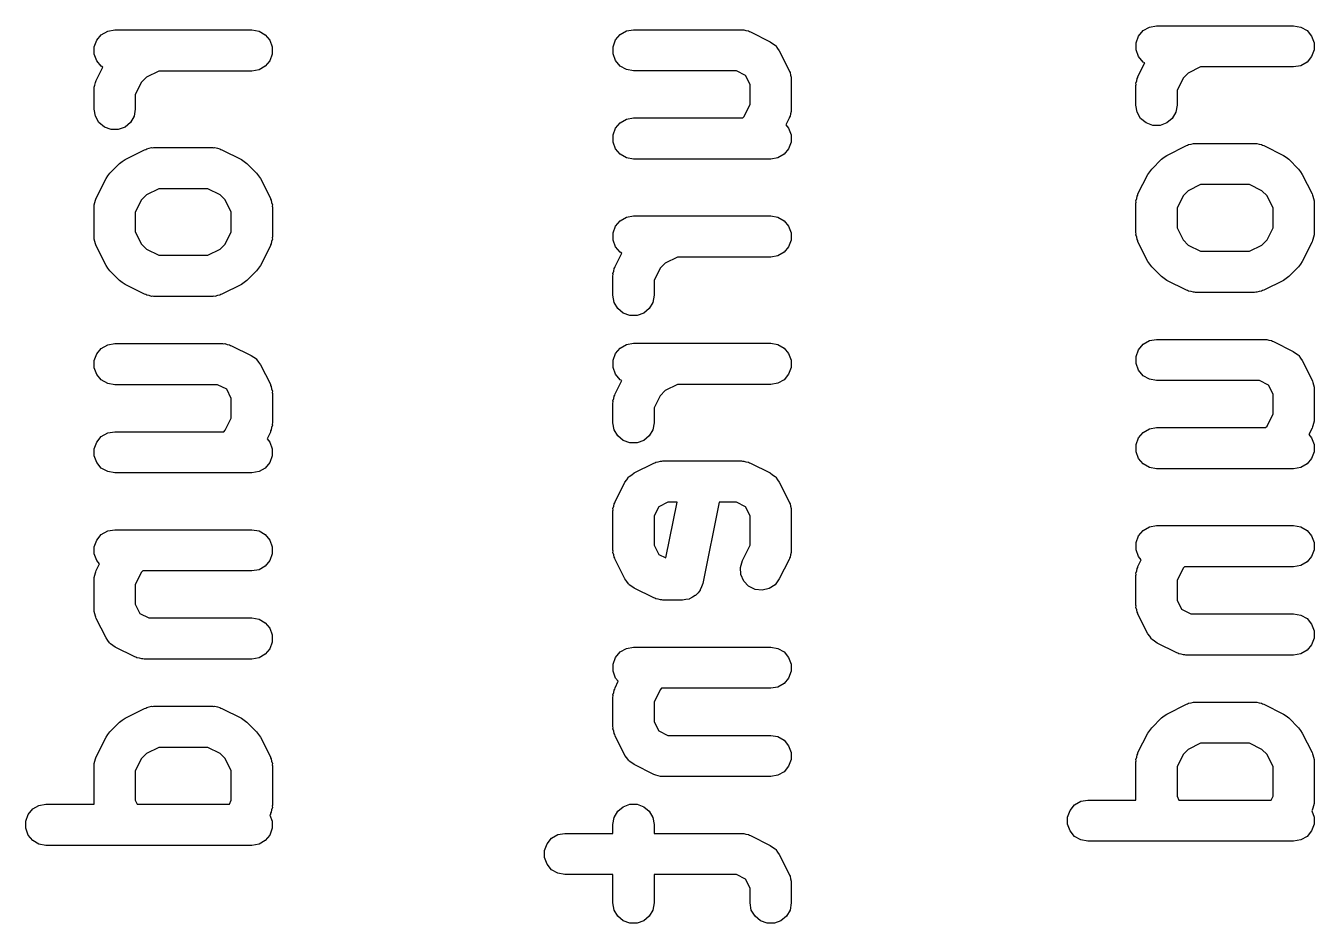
# Model space of a CAD drawing. Extents: x 91.3 to 189.8, y -113.5 to -60.4.
# Drawn here: x 153.82 to 160.08, y -69.52 to -65.16 of the extents above; entities that cross this region are included whole.
import ezdxf

# ---------------------------------------------------------------- set-up
doc = ezdxf.new("R2010")
doc.units = 0
doc.header["$MEASUREMENT"] = 0
doc.layers.add('BLACK', color=7, linetype='CONTINUOUS')

msp = doc.modelspace()

# ---------------------------------------------------------------- linework, layer by layer
at = {"layer": 'Black'}
for p, q in [((154.169, -65.229), (154.191, -65.2024)), ((154.191, -65.2024), (154.222, -65.1851)), ((154.222, -65.1851), (154.256, -65.179)), ((154.256, -65.179), (154.922, -65.179)), ((154.922, -65.179), (154.957, -65.1851)), ((154.957, -65.1851), (154.987, -65.2024)), ((154.987, -65.2024), (155.009, -65.229)), ((156.689, -65.2281), (156.711, -65.2015)), ((156.711, -65.2015), (156.742, -65.1841)), ((156.742, -65.1841), (156.776, -65.1781)), ((156.776, -65.1781), (157.3, -65.1781)), ((157.3, -65.1781), (157.305, -65.1791)), ((157.305, -65.1791), (157.311, -65.1788)), ((157.311, -65.1788), (157.322, -65.1821)), ((157.322, -65.1821), (157.334, -65.1841)), ((157.334, -65.1841), (157.339, -65.187)), ((157.339, -65.187), (157.344, -65.1887)), ((157.344, -65.1887), (157.439, -65.2363)), ((159.229, -65.209), (159.251, -65.1824)), ((159.251, -65.1824), (159.282, -65.1651)), ((159.282, -65.1651), (159.316, -65.159)), ((159.316, -65.159), (159.982, -65.159)), ((159.982, -65.159), (160.017, -65.1651)), ((160.017, -65.1651), (160.047, -65.1824)), ((160.047, -65.1824), (160.069, -65.209)), ((154.157, -65.2617), (154.169, -65.229)), ((154.157, -65.2964), (154.157, -65.2617)), ((155.009, -65.229), (155.021, -65.2617)), ((155.021, -65.2617), (155.021, -65.2964)), ((156.677, -65.2607), (156.689, -65.2281)), ((156.677, -65.2955), (156.677, -65.2607)), ((157.439, -65.2363), (157.451, -65.245)), ((157.451, -65.245), (157.464, -65.2531)), ((157.464, -65.2531), (157.465, -65.2553)), ((157.465, -65.2553), (157.467, -65.257)), ((157.467, -65.257), (157.475, -65.2692)), ((157.475, -65.2692), (157.484, -65.281)), ((159.217, -65.2417), (159.229, -65.209)), ((159.217, -65.2764), (159.217, -65.2417)), ((160.069, -65.209), (160.081, -65.2417)), ((160.081, -65.2417), (160.081, -65.2764)), ((154.169, -65.329), (154.157, -65.2964)), ((154.191, -65.3557), (154.169, -65.329)), ((155.009, -65.329), (154.987, -65.3557)), ((155.021, -65.2964), (155.009, -65.329)), ((156.689, -65.3281), (156.677, -65.2955)), ((156.711, -65.3547), (156.689, -65.3281)), ((157.484, -65.281), (157.532, -65.3762)), ((159.229, -65.309), (159.217, -65.2764)), ((159.251, -65.3357), (159.229, -65.309)), ((160.069, -65.309), (160.047, -65.3357)), ((160.081, -65.2764), (160.069, -65.309)), ((154.166, -65.4248), (154.199, -65.3599)), ((154.199, -65.3599), (154.191, -65.3557)), ((154.47, -65.379), (154.41, -65.4089)), ((154.922, -65.379), (154.47, -65.379)), ((154.957, -65.373), (154.922, -65.379)), ((154.987, -65.3557), (154.957, -65.373)), ((156.742, -65.3721), (156.711, -65.3547)), ((156.776, -65.3781), (156.742, -65.3721)), ((157.276, -65.3781), (156.776, -65.3781)), ((157.32, -65.4002), (157.276, -65.3781)), ((157.532, -65.3762), (157.533, -65.3818)), ((157.533, -65.3818), (157.536, -65.3867)), ((157.536, -65.3867), (157.538, -65.3983)), ((159.226, -65.4048), (159.259, -65.3399)), ((159.259, -65.3399), (159.251, -65.3357)), ((159.47, -65.3889), (159.446, -65.4135)), ((159.53, -65.359), (159.47, -65.3889)), ((159.982, -65.359), (159.53, -65.359)), ((160.017, -65.353), (159.982, -65.359)), ((160.047, -65.3357), (160.017, -65.353)), ((154.156, -65.4581), (154.16, -65.4469)), ((154.157, -65.4638), (154.156, -65.4581)), ((154.16, -65.4469), (154.162, -65.4353)), ((154.162, -65.4353), (154.165, -65.4303)), ((154.165, -65.4303), (154.166, -65.4248)), ((154.386, -65.4335), (154.356, -65.4931)), ((154.41, -65.4089), (154.386, -65.4335)), ((157.342, -65.4446), (157.32, -65.4002)), ((157.342, -65.5402), (157.342, -65.4446)), ((157.538, -65.3983), (157.542, -65.4095)), ((157.542, -65.4095), (157.541, -65.4153)), ((157.541, -65.4153), (157.542, -65.421)), ((157.542, -65.421), (157.542, -65.5638)), ((159.216, -65.4381), (159.22, -65.4269)), ((159.217, -65.4438), (159.216, -65.4381)), ((159.216, -65.4495), (159.217, -65.4438)), ((159.216, -65.5448), (159.216, -65.4495)), ((159.22, -65.4269), (159.222, -65.4153)), ((159.222, -65.4153), (159.225, -65.4103)), ((159.225, -65.4103), (159.226, -65.4048)), ((159.446, -65.4135), (159.416, -65.4731)), ((154.156, -65.4695), (154.157, -65.4638)), ((154.156, -65.5648), (154.156, -65.4695)), ((154.356, -65.4931), (154.356, -65.5648)), ((159.416, -65.4731), (159.416, -65.5448)), ((154.162, -65.599), (154.156, -65.5648)), ((154.356, -65.5648), (154.35, -65.599)), ((157.313, -65.5998), (157.342, -65.5402)), ((157.542, -65.5752), (157.538, -65.5865)), ((157.542, -65.5638), (157.541, -65.5695)), ((157.541, -65.5695), (157.542, -65.5752)), ((159.222, -65.579), (159.216, -65.5448)), ((159.239, -65.609), (159.222, -65.579)), ((159.41, -65.579), (159.392, -65.609)), ((159.416, -65.5448), (159.41, -65.579)), ((154.179, -65.629), (154.162, -65.599)), ((154.206, -65.6514), (154.179, -65.629)), ((154.332, -65.629), (154.306, -65.6514)), ((154.35, -65.599), (154.332, -65.629)), ((156.689, -65.6567), (156.711, -65.6301)), ((156.711, -65.6301), (156.742, -65.6127)), ((156.742, -65.6127), (156.776, -65.6067)), ((156.776, -65.6067), (157.306, -65.6067)), ((157.306, -65.6067), (157.313, -65.5998)), ((157.532, -65.6085), (157.516, -65.6408)), ((157.516, -65.6408), (157.529, -65.6567)), ((157.533, -65.603), (157.532, -65.6085)), ((157.536, -65.598), (157.533, -65.603)), ((157.538, -65.5865), (157.536, -65.598)), ((159.266, -65.6314), (159.239, -65.609)), ((159.298, -65.6432), (159.266, -65.6314)), ((159.333, -65.6432), (159.298, -65.6432)), ((159.366, -65.6314), (159.333, -65.6432)), ((159.392, -65.609), (159.366, -65.6314)), ((154.238, -65.6632), (154.206, -65.6514)), ((154.273, -65.6632), (154.238, -65.6632)), ((154.306, -65.6514), (154.273, -65.6632)), ((156.677, -65.6893), (156.689, -65.6567)), ((156.677, -65.724), (156.677, -65.6893)), ((157.529, -65.6567), (157.541, -65.6893)), ((157.541, -65.6893), (157.541, -65.724)), ((154.306, -65.8087), (154.401, -65.761)), ((154.401, -65.761), (154.407, -65.7594)), ((154.407, -65.7594), (154.412, -65.7565)), ((154.412, -65.7565), (154.424, -65.7545)), ((154.424, -65.7545), (154.435, -65.7511)), ((154.435, -65.7511), (154.441, -65.7515)), ((154.441, -65.7515), (154.446, -65.7505)), ((154.446, -65.7505), (154.732, -65.7505)), ((154.732, -65.7505), (154.738, -65.7515)), ((154.738, -65.7515), (154.743, -65.7511)), ((154.743, -65.7511), (154.755, -65.7545)), ((154.755, -65.7545), (154.766, -65.7565)), ((154.766, -65.7565), (154.771, -65.7594)), ((154.771, -65.7594), (154.777, -65.761)), ((154.777, -65.761), (154.872, -65.8087)), ((156.689, -65.7567), (156.677, -65.724)), ((156.711, -65.7833), (156.689, -65.7567)), ((157.529, -65.7567), (157.507, -65.7833)), ((157.541, -65.724), (157.529, -65.7567)), ((159.366, -65.7887), (159.461, -65.741)), ((159.461, -65.741), (159.467, -65.7394)), ((159.467, -65.7394), (159.472, -65.7365)), ((159.472, -65.7365), (159.484, -65.7345)), ((159.484, -65.7345), (159.495, -65.7311)), ((159.495, -65.7311), (159.501, -65.7315)), ((159.501, -65.7315), (159.506, -65.7305)), ((159.506, -65.7305), (159.792, -65.7305)), ((159.792, -65.7305), (159.798, -65.7315)), ((159.798, -65.7315), (159.803, -65.7311)), ((159.803, -65.7311), (159.815, -65.7345)), ((159.815, -65.7345), (159.826, -65.7365)), ((159.826, -65.7365), (159.831, -65.7394)), ((159.831, -65.7394), (159.837, -65.741)), ((159.837, -65.741), (159.932, -65.7887)), ((154.233, -65.875), (154.28, -65.8274)), ((154.28, -65.8274), (154.293, -65.8182)), ((154.293, -65.8182), (154.306, -65.8087)), ((154.872, -65.8087), (154.885, -65.8182)), ((154.885, -65.8182), (154.898, -65.8274)), ((154.898, -65.8274), (154.945, -65.875)), ((156.742, -65.8006), (156.711, -65.7833)), ((156.776, -65.8067), (156.742, -65.8006)), ((157.442, -65.8067), (156.776, -65.8067)), ((157.477, -65.8006), (157.442, -65.8067)), ((157.507, -65.7833), (157.477, -65.8006)), ((159.293, -65.855), (159.34, -65.8074)), ((159.34, -65.8074), (159.353, -65.7982)), ((159.353, -65.7982), (159.366, -65.7887)), ((159.932, -65.7887), (159.945, -65.7982)), ((159.945, -65.7982), (159.958, -65.8074)), ((159.958, -65.8074), (160.005, -65.855)), ((154.214, -65.901), (154.223, -65.8881)), ((154.223, -65.8881), (154.233, -65.875)), ((154.945, -65.875), (154.955, -65.8881)), ((154.955, -65.8881), (154.964, -65.901)), ((159.226, -65.9762), (159.274, -65.881)), ((159.274, -65.881), (159.283, -65.8681)), ((159.283, -65.8681), (159.293, -65.855)), ((160.005, -65.855), (160.015, -65.8681)), ((160.015, -65.8681), (160.024, -65.881)), ((160.024, -65.881), (160.072, -65.9762)), ((154.166, -65.9962), (154.214, -65.901)), ((154.47, -65.9505), (154.41, -65.9803)), ((154.708, -65.9505), (154.47, -65.9505)), ((154.768, -65.9803), (154.708, -65.9505)), ((154.964, -65.901), (155.012, -65.9962)), ((159.53, -65.9305), (159.47, -65.9603)), ((159.768, -65.9305), (159.53, -65.9305)), ((159.828, -65.9603), (159.768, -65.9305)), ((154.156, -66.0295), (154.16, -66.0183)), ((154.16, -66.0183), (154.162, -66.0067)), ((154.162, -66.0067), (154.165, -66.0018)), ((154.165, -66.0018), (154.166, -65.9962)), ((154.386, -66.0049), (154.356, -66.0646)), ((154.41, -65.9803), (154.386, -66.0049)), ((154.793, -66.0049), (154.768, -65.9803)), ((154.822, -66.0646), (154.793, -66.0049)), ((155.012, -65.9962), (155.013, -66.0018)), ((155.013, -66.0018), (155.016, -66.0067)), ((155.016, -66.0067), (155.018, -66.0183)), ((155.018, -66.0183), (155.022, -66.0295)), ((159.216, -66.0095), (159.22, -65.9983)), ((159.217, -66.0153), (159.216, -66.0095)), ((159.216, -66.021), (159.217, -66.0153)), ((159.216, -66.1638), (159.216, -66.021)), ((159.22, -65.9983), (159.222, -65.9868)), ((159.222, -65.9868), (159.225, -65.9818)), ((159.225, -65.9818), (159.226, -65.9762)), ((159.446, -65.9849), (159.416, -66.0446)), ((159.47, -65.9603), (159.446, -65.9849)), ((159.853, -65.9849), (159.828, -65.9603)), ((159.882, -66.0446), (159.853, -65.9849)), ((160.072, -65.9762), (160.073, -65.9818)), ((160.073, -65.9818), (160.076, -65.9868)), ((160.076, -65.9868), (160.078, -65.9983)), ((160.078, -65.9983), (160.082, -66.0095)), ((160.082, -66.0095), (160.081, -66.0153)), ((160.081, -66.0153), (160.082, -66.021)), ((160.082, -66.021), (160.082, -66.1638)), ((154.157, -66.0353), (154.156, -66.0295)), ((154.156, -66.041), (154.157, -66.0353)), ((154.156, -66.1838), (154.156, -66.041)), ((154.356, -66.0646), (154.356, -66.1602)), ((154.822, -66.1602), (154.822, -66.0646)), ((155.022, -66.0295), (155.021, -66.0353)), ((155.021, -66.0353), (155.022, -66.041)), ((155.022, -66.041), (155.022, -66.1838)), ((156.742, -66.0889), (156.776, -66.0829)), ((156.776, -66.0829), (157.442, -66.0829)), ((157.442, -66.0829), (157.477, -66.0889)), ((159.416, -66.0446), (159.416, -66.1402)), ((159.882, -66.1402), (159.882, -66.0446)), ((156.677, -66.1655), (156.689, -66.1329)), ((156.689, -66.1329), (156.711, -66.1063)), ((156.711, -66.1063), (156.742, -66.0889)), ((157.477, -66.0889), (157.507, -66.1063)), ((157.507, -66.1063), (157.529, -66.1329)), ((157.529, -66.1329), (157.541, -66.1655)), ((159.416, -66.1402), (159.446, -66.1998)), ((159.853, -66.1998), (159.882, -66.1402)), ((154.157, -66.1895), (154.156, -66.1838)), ((154.156, -66.1952), (154.157, -66.1895)), ((154.16, -66.2065), (154.156, -66.1952)), ((154.162, -66.218), (154.16, -66.2065)), ((154.356, -66.1602), (154.386, -66.2198)), ((154.793, -66.2198), (154.822, -66.1602)), ((155.018, -66.2065), (155.016, -66.218)), ((155.022, -66.1952), (155.018, -66.2065)), ((155.022, -66.1838), (155.021, -66.1895)), ((155.021, -66.1895), (155.022, -66.1952)), ((156.677, -66.2002), (156.677, -66.1655)), ((156.689, -66.2329), (156.677, -66.2002)), ((157.541, -66.2002), (157.529, -66.2329)), ((157.541, -66.1655), (157.541, -66.2002)), ((159.217, -66.1695), (159.216, -66.1638)), ((159.216, -66.1752), (159.217, -66.1695)), ((159.22, -66.1865), (159.216, -66.1752)), ((159.222, -66.198), (159.22, -66.1865)), ((159.225, -66.203), (159.222, -66.198)), ((159.226, -66.2085), (159.225, -66.203)), ((159.274, -66.3038), (159.226, -66.2085)), ((159.446, -66.1998), (159.47, -66.2245)), ((159.828, -66.2245), (159.853, -66.1998)), ((160.072, -66.2085), (160.024, -66.3038)), ((160.073, -66.203), (160.072, -66.2085)), ((160.076, -66.198), (160.073, -66.203)), ((160.078, -66.1865), (160.076, -66.198)), ((160.082, -66.1752), (160.078, -66.1865)), ((160.082, -66.1638), (160.081, -66.1695)), ((160.081, -66.1695), (160.082, -66.1752)), ((154.165, -66.223), (154.162, -66.218)), ((154.166, -66.2285), (154.165, -66.223)), ((154.214, -66.3238), (154.166, -66.2285)), ((154.386, -66.2198), (154.41, -66.2445)), ((154.41, -66.2445), (154.47, -66.2743)), ((154.708, -66.2743), (154.768, -66.2445)), ((154.768, -66.2445), (154.793, -66.2198)), ((155.012, -66.2285), (154.964, -66.3238)), ((155.013, -66.223), (155.012, -66.2285)), ((155.016, -66.218), (155.013, -66.223)), ((156.686, -66.3286), (156.719, -66.2637)), ((156.711, -66.2595), (156.689, -66.2329)), ((156.719, -66.2637), (156.711, -66.2595)), ((157.507, -66.2595), (157.477, -66.2768)), ((157.529, -66.2329), (157.507, -66.2595)), ((159.47, -66.2245), (159.53, -66.2543)), ((159.53, -66.2543), (159.768, -66.2543)), ((159.768, -66.2543), (159.828, -66.2245)), ((154.223, -66.3366), (154.214, -66.3238)), ((154.47, -66.2743), (154.708, -66.2743)), ((154.964, -66.3238), (154.955, -66.3366)), ((156.682, -66.3391), (156.685, -66.3341)), ((156.685, -66.3341), (156.686, -66.3286)), ((156.93, -66.3127), (156.906, -66.3373)), ((156.99, -66.2829), (156.93, -66.3127)), ((157.442, -66.2829), (156.99, -66.2829)), ((157.477, -66.2768), (157.442, -66.2829)), ((159.283, -66.3166), (159.274, -66.3038)), ((159.293, -66.3298), (159.283, -66.3166)), ((159.34, -66.3774), (159.293, -66.3298)), ((160.005, -66.3298), (159.958, -66.3774)), ((160.015, -66.3166), (160.005, -66.3298)), ((160.024, -66.3038), (160.015, -66.3166)), ((154.233, -66.3498), (154.223, -66.3366)), ((154.28, -66.3974), (154.233, -66.3498)), ((154.945, -66.3498), (154.898, -66.3974)), ((154.955, -66.3366), (154.945, -66.3498)), ((156.676, -66.3619), (156.68, -66.3507)), ((156.677, -66.3677), (156.676, -66.3619)), ((156.676, -66.3733), (156.677, -66.3677)), ((156.676, -66.4686), (156.676, -66.3733)), ((156.68, -66.3507), (156.682, -66.3391)), ((156.906, -66.3373), (156.876, -66.3969)), ((156.876, -66.3969), (156.876, -66.4686)), ((159.353, -66.3866), (159.34, -66.3774)), ((159.366, -66.3961), (159.353, -66.3866)), ((159.461, -66.4437), (159.366, -66.3961)), ((159.932, -66.3961), (159.837, -66.4437)), ((159.945, -66.3866), (159.932, -66.3961)), ((159.958, -66.3774), (159.945, -66.3866)), ((154.293, -66.4066), (154.28, -66.3974)), ((154.306, -66.4161), (154.293, -66.4066)), ((154.401, -66.4637), (154.306, -66.4161)), ((154.872, -66.4161), (154.777, -66.4637)), ((154.885, -66.4066), (154.872, -66.4161)), ((154.898, -66.3974), (154.885, -66.4066)), ((159.467, -66.4454), (159.461, -66.4437)), ((159.472, -66.4483), (159.467, -66.4454)), ((159.484, -66.4503), (159.472, -66.4483)), ((159.495, -66.4536), (159.484, -66.4503)), ((159.501, -66.4533), (159.495, -66.4536)), ((159.506, -66.4543), (159.501, -66.4533)), ((159.792, -66.4543), (159.506, -66.4543)), ((159.798, -66.4533), (159.792, -66.4543)), ((159.803, -66.4536), (159.798, -66.4533)), ((159.815, -66.4503), (159.803, -66.4536)), ((159.826, -66.4483), (159.815, -66.4503)), ((159.831, -66.4454), (159.826, -66.4483)), ((159.837, -66.4437), (159.831, -66.4454)), ((154.407, -66.4654), (154.401, -66.4637)), ((154.412, -66.4683), (154.407, -66.4654)), ((154.424, -66.4703), (154.412, -66.4683)), ((154.435, -66.4736), (154.424, -66.4703)), ((154.441, -66.4733), (154.435, -66.4736)), ((154.446, -66.4743), (154.441, -66.4733)), ((154.732, -66.4743), (154.446, -66.4743)), ((154.738, -66.4733), (154.732, -66.4743)), ((154.743, -66.4736), (154.738, -66.4733)), ((154.755, -66.4703), (154.743, -66.4736)), ((154.766, -66.4683), (154.755, -66.4703)), ((154.771, -66.4654), (154.766, -66.4683)), ((154.777, -66.4637), (154.771, -66.4654)), ((156.682, -66.5028), (156.676, -66.4686)), ((156.699, -66.5329), (156.682, -66.5028)), ((156.87, -66.5028), (156.852, -66.5329)), ((156.876, -66.4686), (156.87, -66.5028)), ((156.726, -66.5552), (156.699, -66.5329)), ((156.758, -66.5671), (156.726, -66.5552)), ((156.793, -66.5671), (156.758, -66.5671)), ((156.826, -66.5552), (156.793, -66.5671)), ((156.852, -66.5329), (156.826, -66.5552)), ((154.191, -66.7263), (154.222, -66.7089)), ((154.222, -66.7089), (154.256, -66.7029)), ((154.256, -66.7029), (154.78, -66.7029)), ((154.78, -66.7029), (154.785, -66.7039)), ((154.785, -66.7039), (154.791, -66.7035)), ((154.791, -66.7035), (154.802, -66.7069)), ((154.802, -66.7069), (154.814, -66.7089)), ((154.814, -66.7089), (154.819, -66.7118)), ((156.711, -66.7253), (156.742, -66.7079)), ((156.742, -66.7079), (156.776, -66.7019)), ((156.776, -66.7019), (157.442, -66.7019)), ((157.442, -66.7019), (157.477, -66.7079)), ((157.477, -66.7079), (157.507, -66.7253)), ((159.229, -66.7329), (159.251, -66.7063)), ((159.251, -66.7063), (159.282, -66.6889)), ((159.282, -66.6889), (159.316, -66.6829)), ((159.316, -66.6829), (159.84, -66.6829)), ((159.84, -66.6829), (159.845, -66.6839)), ((159.845, -66.6839), (159.851, -66.6835)), ((159.851, -66.6835), (159.862, -66.6869)), ((159.862, -66.6869), (159.874, -66.6889)), ((159.874, -66.6889), (159.879, -66.6918)), ((159.879, -66.6918), (159.884, -66.6934)), ((159.884, -66.6934), (159.979, -66.741)), ((154.157, -66.7855), (154.169, -66.7529)), ((154.169, -66.7529), (154.191, -66.7263)), ((154.819, -66.7118), (154.824, -66.7134)), ((154.824, -66.7134), (154.919, -66.761)), ((154.919, -66.761), (154.931, -66.7698)), ((154.931, -66.7698), (154.944, -66.7779)), ((156.677, -66.7845), (156.689, -66.7519)), ((156.689, -66.7519), (156.711, -66.7253)), ((157.507, -66.7253), (157.529, -66.7519)), ((157.529, -66.7519), (157.541, -66.7845)), ((159.217, -66.7655), (159.229, -66.7329)), ((159.217, -66.8002), (159.217, -66.7655)), ((159.979, -66.741), (159.991, -66.7498)), ((159.991, -66.7498), (160.004, -66.7579)), ((160.004, -66.7579), (160.005, -66.7601)), ((160.005, -66.7601), (160.007, -66.7617)), ((160.007, -66.7617), (160.015, -66.774)), ((154.157, -66.8202), (154.157, -66.7855)), ((154.169, -66.8529), (154.157, -66.8202)), ((154.944, -66.7779), (154.945, -66.7801)), ((154.945, -66.7801), (154.947, -66.7817)), ((154.947, -66.7817), (154.955, -66.794)), ((154.955, -66.794), (154.964, -66.8058)), ((154.964, -66.8058), (155.012, -66.901)), ((156.677, -66.8193), (156.677, -66.7845)), ((156.689, -66.8519), (156.677, -66.8193)), ((157.541, -66.8193), (157.529, -66.8519)), ((157.541, -66.7845), (157.541, -66.8193)), ((159.229, -66.8329), (159.217, -66.8002)), ((159.251, -66.8595), (159.229, -66.8329)), ((160.015, -66.774), (160.024, -66.7858)), ((160.024, -66.7858), (160.072, -66.881)), ((154.191, -66.8795), (154.169, -66.8529)), ((154.222, -66.8968), (154.191, -66.8795)), ((154.256, -66.9029), (154.222, -66.8968)), ((156.686, -66.9477), (156.719, -66.8827)), ((156.711, -66.8785), (156.689, -66.8519)), ((156.719, -66.8827), (156.711, -66.8785)), ((157.477, -66.8959), (157.442, -66.9019)), ((157.507, -66.8785), (157.477, -66.8959)), ((157.529, -66.8519), (157.507, -66.8785)), ((159.282, -66.8768), (159.251, -66.8595)), ((159.316, -66.8829), (159.282, -66.8768)), ((159.816, -66.8829), (159.316, -66.8829)), ((159.86, -66.905), (159.816, -66.8829)), ((160.072, -66.881), (160.073, -66.8865)), ((160.073, -66.8865), (160.076, -66.8915)), ((160.076, -66.8915), (160.078, -66.903)), ((154.756, -66.9029), (154.256, -66.9029)), ((154.8, -66.925), (154.756, -66.9029)), ((154.822, -66.9693), (154.8, -66.925)), ((155.012, -66.901), (155.013, -66.9065)), ((155.013, -66.9065), (155.016, -66.9115)), ((155.016, -66.9115), (155.018, -66.923)), ((155.018, -66.923), (155.022, -66.9343)), ((155.022, -66.9343), (155.021, -66.94)), ((155.021, -66.94), (155.022, -66.9457)), ((155.022, -66.9457), (155.022, -67.0886)), ((156.68, -66.9697), (156.682, -66.9582)), ((156.682, -66.9582), (156.685, -66.9532)), ((156.685, -66.9532), (156.686, -66.9477)), ((156.906, -66.9564), (156.876, -67.016)), ((156.93, -66.9317), (156.906, -66.9564)), ((156.99, -66.9019), (156.93, -66.9317)), ((157.442, -66.9019), (156.99, -66.9019)), ((159.882, -66.9493), (159.86, -66.905)), ((159.882, -67.045), (159.882, -66.9493)), ((160.078, -66.903), (160.082, -66.9143)), ((160.082, -66.9143), (160.081, -66.92)), ((160.081, -66.92), (160.082, -66.9257)), ((160.082, -66.9257), (160.082, -67.0686)), ((154.822, -67.065), (154.822, -66.9693)), ((156.676, -66.9809), (156.68, -66.9697)), ((156.677, -66.9867), (156.676, -66.9809)), ((156.676, -66.9924), (156.677, -66.9867)), ((156.676, -67.0876), (156.676, -66.9924)), ((156.876, -67.016), (156.876, -67.0876)), ((154.793, -67.1246), (154.822, -67.065)), ((159.853, -67.1046), (159.882, -67.045)), ((160.082, -67.08), (160.078, -67.0912)), ((160.082, -67.0686), (160.081, -67.0743)), ((160.081, -67.0743), (160.082, -67.08)), ((154.191, -67.1548), (154.222, -67.1375)), ((154.222, -67.1375), (154.256, -67.1314)), ((154.256, -67.1314), (154.786, -67.1314)), ((154.786, -67.1314), (154.793, -67.1246)), ((155.012, -67.1333), (154.996, -67.1656)), ((155.013, -67.1278), (155.012, -67.1333)), ((155.016, -67.1228), (155.013, -67.1278)), ((155.018, -67.1112), (155.016, -67.1228)), ((155.022, -67.1), (155.018, -67.1112)), ((155.022, -67.0886), (155.021, -67.0943)), ((155.021, -67.0943), (155.022, -67.1)), ((156.682, -67.1218), (156.676, -67.0876)), ((156.699, -67.1519), (156.682, -67.1218)), ((156.87, -67.1218), (156.852, -67.1519)), ((156.876, -67.0876), (156.87, -67.1218)), ((159.229, -67.1614), (159.251, -67.1348)), ((159.251, -67.1348), (159.282, -67.1175)), ((159.282, -67.1175), (159.316, -67.1114)), ((159.316, -67.1114), (159.846, -67.1114)), ((159.846, -67.1114), (159.853, -67.1046)), ((160.072, -67.1133), (160.056, -67.1456)), ((160.056, -67.1456), (160.069, -67.1614)), ((160.073, -67.1078), (160.072, -67.1133)), ((160.076, -67.1028), (160.073, -67.1078)), ((160.078, -67.0912), (160.076, -67.1028)), ((154.157, -67.2141), (154.169, -67.1814)), ((154.169, -67.1814), (154.191, -67.1548)), ((154.996, -67.1656), (155.009, -67.1814)), ((155.009, -67.1814), (155.021, -67.2141)), ((156.726, -67.1742), (156.699, -67.1519)), ((156.758, -67.1861), (156.726, -67.1742)), ((156.793, -67.1861), (156.758, -67.1861)), ((156.826, -67.1742), (156.793, -67.1861)), ((156.852, -67.1519), (156.826, -67.1742)), ((159.217, -67.1941), (159.229, -67.1614)), ((159.217, -67.2288), (159.217, -67.1941)), ((160.069, -67.1614), (160.081, -67.1941)), ((160.081, -67.1941), (160.081, -67.2288)), ((154.157, -67.2488), (154.157, -67.2141)), ((154.169, -67.2814), (154.157, -67.2488)), ((155.021, -67.2488), (155.009, -67.2814)), ((155.021, -67.2141), (155.021, -67.2488)), ((156.913, -67.2743), (156.919, -67.2733)), ((156.919, -67.2733), (157.3, -67.2733)), ((157.3, -67.2733), (157.305, -67.2743)), ((159.229, -67.2614), (159.217, -67.2288)), ((159.251, -67.288), (159.229, -67.2614)), ((160.069, -67.2614), (160.047, -67.288)), ((160.081, -67.2288), (160.069, -67.2614)), ((154.191, -67.308), (154.169, -67.2814)), ((154.222, -67.3254), (154.191, -67.308)), ((154.256, -67.3314), (154.222, -67.3254)), ((154.922, -67.3314), (154.256, -67.3314)), ((154.957, -67.3254), (154.922, -67.3314)), ((154.987, -67.308), (154.957, -67.3254)), ((155.009, -67.2814), (154.987, -67.308)), ((156.767, -67.3403), (156.779, -67.3315)), ((156.779, -67.3315), (156.874, -67.2839)), ((156.874, -67.2839), (156.879, -67.2822)), ((156.879, -67.2822), (156.884, -67.2794)), ((156.884, -67.2794), (156.896, -67.2773)), ((156.896, -67.2773), (156.907, -67.274)), ((156.907, -67.274), (156.913, -67.2743)), ((157.305, -67.2743), (157.311, -67.274)), ((157.311, -67.274), (157.322, -67.2773)), ((157.322, -67.2773), (157.334, -67.2794)), ((157.334, -67.2794), (157.339, -67.2822)), ((157.339, -67.2822), (157.344, -67.2839)), ((157.344, -67.2839), (157.439, -67.3315)), ((157.439, -67.3315), (157.451, -67.3403)), ((159.282, -67.3054), (159.251, -67.288)), ((159.316, -67.3114), (159.282, -67.3054)), ((159.982, -67.3114), (159.316, -67.3114)), ((160.017, -67.3054), (159.982, -67.3114)), ((160.047, -67.288), (160.017, -67.3054)), ((156.686, -67.4715), (156.734, -67.3762)), ((156.734, -67.3762), (156.743, -67.3644)), ((156.743, -67.3644), (156.751, -67.3522)), ((156.751, -67.3522), (156.753, -67.3506)), ((156.753, -67.3506), (156.755, -67.3483)), ((156.755, -67.3483), (156.767, -67.3403)), ((157.451, -67.3403), (157.464, -67.3483)), ((157.464, -67.3483), (157.465, -67.3506)), ((157.465, -67.3506), (157.467, -67.3522)), ((157.467, -67.3522), (157.475, -67.3644)), ((157.475, -67.3644), (157.484, -67.3762)), ((157.484, -67.3762), (157.532, -67.4715)), ((156.676, -67.5048), (156.68, -67.4935)), ((156.677, -67.5105), (156.676, -67.5048)), ((156.676, -67.5162), (156.677, -67.5105)), ((156.676, -67.7067), (156.676, -67.5162)), ((156.68, -67.4935), (156.682, -67.482)), ((156.682, -67.482), (156.685, -67.477)), ((156.685, -67.477), (156.686, -67.4715)), ((156.898, -67.4955), (156.876, -67.5398)), ((156.942, -67.4733), (156.898, -67.4955)), ((156.933, -67.7448), (156.987, -67.4733)), ((156.987, -67.4733), (156.942, -67.4733)), ((157.191, -67.4733), (157.112, -67.8691)), ((157.276, -67.4733), (157.191, -67.4733)), ((157.32, -67.4955), (157.276, -67.4733)), ((157.342, -67.5398), (157.32, -67.4955)), ((157.532, -67.4715), (157.533, -67.477)), ((157.533, -67.477), (157.536, -67.482)), ((157.536, -67.482), (157.538, -67.4935)), ((157.538, -67.4935), (157.542, -67.5048)), ((157.542, -67.5048), (157.541, -67.5105)), ((157.541, -67.5105), (157.542, -67.5162)), ((157.542, -67.5162), (157.542, -67.7067)), ((156.876, -67.5398), (156.876, -67.6831)), ((157.342, -67.6831), (157.342, -67.5398)), ((154.169, -67.6576), (154.191, -67.631)), ((154.191, -67.631), (154.222, -67.6136)), ((154.222, -67.6136), (154.256, -67.6076)), ((154.256, -67.6076), (154.922, -67.6076)), ((154.922, -67.6076), (154.957, -67.6136)), ((154.957, -67.6136), (154.987, -67.631)), ((154.987, -67.631), (155.009, -67.6576)), ((159.217, -67.6703), (159.229, -67.6376)), ((159.229, -67.6376), (159.251, -67.611)), ((159.251, -67.611), (159.282, -67.5936)), ((159.282, -67.5936), (159.316, -67.5876)), ((159.316, -67.5876), (159.982, -67.5876)), ((159.982, -67.5876), (160.017, -67.5936)), ((160.017, -67.5936), (160.047, -67.611)), ((160.047, -67.611), (160.069, -67.6376)), ((160.069, -67.6376), (160.081, -67.6703)), ((154.157, -67.6903), (154.169, -67.6576)), ((154.157, -67.725), (154.157, -67.6903)), ((155.009, -67.6576), (155.021, -67.6903)), ((155.021, -67.6903), (155.021, -67.725)), ((156.677, -67.7123), (156.676, -67.7067)), ((156.876, -67.6831), (156.898, -67.7274)), ((157.305, -67.7572), (157.342, -67.6831)), ((157.542, -67.7067), (157.541, -67.7123)), ((159.217, -67.705), (159.217, -67.6703)), ((159.229, -67.7376), (159.217, -67.705)), ((160.081, -67.705), (160.069, -67.7376)), ((160.081, -67.6703), (160.081, -67.705)), ((154.169, -67.7576), (154.157, -67.725)), ((154.166, -67.8058), (154.182, -67.7735)), ((154.182, -67.7735), (154.169, -67.7576)), ((155.009, -67.7576), (154.987, -67.7842)), ((155.021, -67.725), (155.009, -67.7576)), ((156.676, -67.7181), (156.677, -67.7123)), ((156.68, -67.7293), (156.676, -67.7181)), ((156.682, -67.7409), (156.68, -67.7293)), ((156.685, -67.7459), (156.682, -67.7409)), ((156.686, -67.7514), (156.685, -67.7459)), ((156.734, -67.8466), (156.686, -67.7514)), ((156.898, -67.7274), (156.933, -67.7448)), ((157.295, -67.7905), (157.305, -67.7572)), ((157.532, -67.7514), (157.484, -67.8466)), ((157.533, -67.7459), (157.532, -67.7514)), ((157.536, -67.7409), (157.533, -67.7459)), ((157.538, -67.7293), (157.536, -67.7409)), ((157.542, -67.7181), (157.538, -67.7293)), ((157.541, -67.7123), (157.542, -67.7181)), ((159.226, -67.7858), (159.242, -67.7535)), ((159.242, -67.7535), (159.229, -67.7376)), ((160.047, -67.7642), (160.017, -67.7816)), ((160.069, -67.7376), (160.047, -67.7642)), ((154.156, -67.839), (154.16, -67.8278)), ((154.16, -67.8278), (154.162, -67.8163)), ((154.162, -67.8163), (154.165, -67.8113)), ((154.165, -67.8113), (154.166, -67.8058)), ((154.386, -67.8145), (154.356, -67.8741)), ((154.392, -67.8076), (154.386, -67.8145)), ((154.922, -67.8076), (154.392, -67.8076)), ((154.957, -67.8016), (154.922, -67.8076)), ((154.987, -67.7842), (154.957, -67.8016)), ((157.297, -67.8251), (157.295, -67.7905)), ((157.311, -67.857), (157.297, -67.8251)), ((159.216, -67.819), (159.22, -67.8078)), ((159.217, -67.8248), (159.216, -67.819)), ((159.216, -67.8305), (159.217, -67.8248)), ((159.216, -67.9733), (159.216, -67.8305)), ((159.22, -67.8078), (159.222, -67.7963)), ((159.222, -67.7963), (159.225, -67.7913)), ((159.225, -67.7913), (159.226, -67.7858)), ((159.446, -67.7945), (159.416, -67.8541)), ((159.452, -67.7876), (159.446, -67.7945)), ((159.982, -67.7876), (159.452, -67.7876)), ((160.017, -67.7816), (159.982, -67.7876)), ((154.157, -67.8448), (154.156, -67.839)), ((154.156, -67.8505), (154.157, -67.8448)), ((154.156, -67.9933), (154.156, -67.8505)), ((154.356, -67.8741), (154.356, -67.9697)), ((156.743, -67.8584), (156.734, -67.8466)), ((156.751, -67.8707), (156.743, -67.8584)), ((156.753, -67.8723), (156.751, -67.8707)), ((156.755, -67.8745), (156.753, -67.8723)), ((156.767, -67.8826), (156.755, -67.8745)), ((156.779, -67.8913), (156.767, -67.8826)), ((156.874, -67.939), (156.779, -67.8913)), ((157.106, -67.8843), (157.1, -67.8995)), ((157.112, -67.8691), (157.106, -67.8843)), ((157.335, -67.8822), (157.311, -67.857)), ((157.366, -67.8978), (157.335, -67.8822)), ((157.401, -67.9017), (157.366, -67.8978)), ((157.435, -67.8937), (157.401, -67.9017)), ((157.464, -67.8745), (157.435, -67.8937)), ((157.484, -67.8466), (157.464, -67.8745)), ((159.416, -67.8541), (159.416, -67.9497)), ((156.879, -67.9406), (156.874, -67.939)), ((156.884, -67.9435), (156.879, -67.9406)), ((156.896, -67.9455), (156.884, -67.9435)), ((156.907, -67.9489), (156.896, -67.9455)), ((156.913, -67.9485), (156.907, -67.9489)), ((156.919, -67.9495), (156.913, -67.9485)), ((157.014, -67.9495), (156.919, -67.9495)), ((157.03, -67.9467), (157.014, -67.9495)), ((157.046, -67.9443), (157.03, -67.9467)), ((157.047, -67.9437), (157.046, -67.9443)), ((157.048, -67.9435), (157.047, -67.9437)), ((157.062, -67.9354), (157.048, -67.9435)), ((157.076, -67.9276), (157.062, -67.9354)), ((157.077, -67.9267), (157.076, -67.9276)), ((157.078, -67.9261), (157.077, -67.9267)), ((157.089, -67.9137), (157.078, -67.9261)), ((157.099, -67.9015), (157.089, -67.9137)), ((157.1, -67.9004), (157.099, -67.9015)), ((157.1, -67.8995), (157.1, -67.9004)), ((159.416, -67.9497), (159.438, -67.994)), ((154.157, -67.999), (154.156, -67.9933)), ((154.156, -68.0048), (154.157, -67.999)), ((154.16, -68.016), (154.156, -68.0048)), ((154.162, -68.0275), (154.16, -68.016)), ((154.356, -67.9697), (154.378, -68.014)), ((154.378, -68.014), (154.422, -68.0362)), ((159.217, -67.979), (159.216, -67.9733)), ((159.216, -67.9848), (159.217, -67.979)), ((159.22, -67.996), (159.216, -67.9848)), ((159.222, -68.0075), (159.22, -67.996)), ((159.225, -68.0125), (159.222, -68.0075)), ((159.226, -68.0181), (159.225, -68.0125)), ((159.274, -68.1133), (159.226, -68.0181)), ((159.438, -67.994), (159.482, -68.0162)), ((159.482, -68.0162), (159.982, -68.0162)), ((159.982, -68.0162), (160.017, -68.0222)), ((160.017, -68.0222), (160.047, -68.0396)), ((154.165, -68.0325), (154.162, -68.0275)), ((154.166, -68.0381), (154.165, -68.0325)), ((154.214, -68.1333), (154.166, -68.0381)), ((154.422, -68.0362), (154.922, -68.0362)), ((154.922, -68.0362), (154.957, -68.0422)), ((154.957, -68.0422), (154.987, -68.0596)), ((154.987, -68.0596), (155.009, -68.0862)), ((155.009, -68.0862), (155.021, -68.1188)), ((160.047, -68.0396), (160.069, -68.0662)), ((160.069, -68.0662), (160.081, -68.0988)), ((154.223, -68.1451), (154.214, -68.1333)), ((154.231, -68.1573), (154.223, -68.1451)), ((155.021, -68.1188), (155.021, -68.1536)), ((159.283, -68.1251), (159.274, -68.1133)), ((159.291, -68.1373), (159.283, -68.1251)), ((159.293, -68.139), (159.291, -68.1373)), ((159.295, -68.1412), (159.293, -68.139)), ((159.307, -68.1493), (159.295, -68.1412)), ((159.319, -68.158), (159.307, -68.1493)), ((160.081, -68.1336), (160.069, -68.1662)), ((160.081, -68.0988), (160.081, -68.1336)), ((154.233, -68.159), (154.231, -68.1573)), ((154.235, -68.1612), (154.233, -68.159)), ((154.247, -68.1693), (154.235, -68.1612)), ((154.259, -68.178), (154.247, -68.1693)), ((154.354, -68.2256), (154.259, -68.178)), ((155.009, -68.1862), (154.987, -68.2128)), ((155.021, -68.1536), (155.009, -68.1862)), ((156.689, -68.2281), (156.711, -68.2015)), ((156.711, -68.2015), (156.742, -68.1841)), ((156.742, -68.1841), (156.776, -68.1781)), ((156.776, -68.1781), (157.442, -68.1781)), ((157.442, -68.1781), (157.477, -68.1841)), ((157.477, -68.1841), (157.507, -68.2015)), ((157.507, -68.2015), (157.529, -68.2281)), ((159.414, -68.2056), (159.319, -68.158)), ((159.419, -68.2073), (159.414, -68.2056)), ((159.424, -68.2102), (159.419, -68.2073)), ((159.436, -68.2122), (159.424, -68.2102)), ((160.017, -68.2102), (159.982, -68.2162)), ((160.047, -68.1928), (160.017, -68.2102)), ((160.069, -68.1662), (160.047, -68.1928)), ((154.359, -68.2273), (154.354, -68.2256)), ((154.364, -68.2302), (154.359, -68.2273)), ((154.376, -68.2322), (154.364, -68.2302)), ((154.387, -68.2355), (154.376, -68.2322)), ((154.393, -68.2352), (154.387, -68.2355)), ((154.399, -68.2362), (154.393, -68.2352)), ((154.922, -68.2362), (154.399, -68.2362)), ((154.957, -68.2302), (154.922, -68.2362)), ((154.987, -68.2128), (154.957, -68.2302)), ((156.677, -68.2607), (156.689, -68.2281)), ((156.677, -68.2955), (156.677, -68.2607)), ((157.529, -68.2281), (157.541, -68.2607)), ((157.541, -68.2607), (157.541, -68.2955)), ((159.447, -68.2155), (159.436, -68.2122)), ((159.453, -68.2152), (159.447, -68.2155)), ((159.459, -68.2162), (159.453, -68.2152)), ((159.982, -68.2162), (159.459, -68.2162)), ((156.689, -68.3281), (156.677, -68.2955)), ((156.702, -68.3439), (156.689, -68.3281)), ((157.529, -68.3281), (157.507, -68.3547)), ((157.541, -68.2955), (157.529, -68.3281)), ((156.676, -68.4095), (156.68, -68.3983)), ((156.68, -68.3983), (156.682, -68.3868)), ((156.682, -68.3868), (156.685, -68.3818)), ((156.685, -68.3818), (156.686, -68.3762)), ((156.686, -68.3762), (156.702, -68.3439)), ((156.906, -68.385), (156.876, -68.4446)), ((156.912, -68.3781), (156.906, -68.385)), ((157.442, -68.3781), (156.912, -68.3781)), ((157.477, -68.3721), (157.442, -68.3781)), ((157.507, -68.3547), (157.477, -68.3721)), ((156.677, -68.4153), (156.676, -68.4095)), ((156.676, -68.421), (156.677, -68.4153)), ((156.676, -68.5638), (156.676, -68.421)), ((156.876, -68.4446), (156.876, -68.5402)), ((159.366, -68.5029), (159.461, -68.4553)), ((159.461, -68.4553), (159.467, -68.4537)), ((159.467, -68.4537), (159.472, -68.4508)), ((159.472, -68.4508), (159.484, -68.4488)), ((159.484, -68.4488), (159.495, -68.4454)), ((159.495, -68.4454), (159.501, -68.4458)), ((159.501, -68.4458), (159.506, -68.4448)), ((159.506, -68.4448), (159.792, -68.4448)), ((159.792, -68.4448), (159.798, -68.4458)), ((159.798, -68.4458), (159.803, -68.4454)), ((159.803, -68.4454), (159.815, -68.4488)), ((159.815, -68.4488), (159.826, -68.4508)), ((159.826, -68.4508), (159.831, -68.4537)), ((159.831, -68.4537), (159.837, -68.4553)), ((159.837, -68.4553), (159.932, -68.5029)), ((154.293, -68.5325), (154.306, -68.5229)), ((154.306, -68.5229), (154.401, -68.4753)), ((154.401, -68.4753), (154.407, -68.4737)), ((154.407, -68.4737), (154.412, -68.4708)), ((154.412, -68.4708), (154.424, -68.4688)), ((154.424, -68.4688), (154.435, -68.4654)), ((154.435, -68.4654), (154.441, -68.4658)), ((154.441, -68.4658), (154.446, -68.4648)), ((154.446, -68.4648), (154.732, -68.4648)), ((154.732, -68.4648), (154.738, -68.4658)), ((154.738, -68.4658), (154.743, -68.4654)), ((154.743, -68.4654), (154.755, -68.4688)), ((154.755, -68.4688), (154.766, -68.4708)), ((154.766, -68.4708), (154.771, -68.4737)), ((154.771, -68.4737), (154.777, -68.4753)), ((154.777, -68.4753), (154.872, -68.5229)), ((154.872, -68.5229), (154.885, -68.5325)), ((159.293, -68.5693), (159.34, -68.5217)), ((159.34, -68.5217), (159.353, -68.5125)), ((159.353, -68.5125), (159.366, -68.5029)), ((159.932, -68.5029), (159.945, -68.5125)), ((159.945, -68.5125), (159.958, -68.5217)), ((159.958, -68.5217), (160.005, -68.5693)), ((154.233, -68.5893), (154.28, -68.5417)), ((154.28, -68.5417), (154.293, -68.5325)), ((154.885, -68.5325), (154.898, -68.5417)), ((154.898, -68.5417), (154.945, -68.5893)), ((156.677, -68.5695), (156.676, -68.5638)), ((156.676, -68.5752), (156.677, -68.5695)), ((156.68, -68.5865), (156.676, -68.5752)), ((156.682, -68.598), (156.68, -68.5865)), ((156.876, -68.5402), (156.898, -68.5845)), ((156.898, -68.5845), (156.942, -68.6067)), ((159.274, -68.5953), (159.283, -68.5824)), ((159.283, -68.5824), (159.293, -68.5693)), ((160.005, -68.5693), (160.015, -68.5824)), ((160.015, -68.5824), (160.024, -68.5953)), ((154.166, -68.7105), (154.214, -68.6153)), ((154.214, -68.6153), (154.223, -68.6024)), ((154.223, -68.6024), (154.233, -68.5893)), ((154.945, -68.5893), (154.955, -68.6024)), ((154.955, -68.6024), (154.964, -68.6153)), ((154.964, -68.6153), (155.012, -68.7105)), ((156.685, -68.603), (156.682, -68.598)), ((156.686, -68.6085), (156.685, -68.603)), ((156.734, -68.7038), (156.686, -68.6085)), ((156.942, -68.6067), (157.442, -68.6067)), ((157.442, -68.6067), (157.477, -68.6127)), ((157.477, -68.6127), (157.507, -68.6301)), ((157.507, -68.6301), (157.529, -68.6567)), ((159.226, -68.6905), (159.274, -68.5953)), ((159.53, -68.6448), (159.47, -68.6746)), ((159.768, -68.6448), (159.53, -68.6448)), ((159.828, -68.6746), (159.768, -68.6448)), ((160.024, -68.5953), (160.072, -68.6905)), ((154.165, -68.716), (154.166, -68.7105)), ((154.41, -68.6946), (154.386, -68.7192)), ((154.47, -68.6648), (154.41, -68.6946)), ((154.708, -68.6648), (154.47, -68.6648)), ((154.768, -68.6946), (154.708, -68.6648)), ((154.793, -68.7192), (154.768, -68.6946)), ((155.012, -68.7105), (155.013, -68.716)), ((156.743, -68.7156), (156.734, -68.7038)), ((157.529, -68.6567), (157.541, -68.6893)), ((157.541, -68.6893), (157.541, -68.724)), ((159.216, -68.7238), (159.22, -68.7126)), ((159.22, -68.7126), (159.222, -68.701)), ((159.222, -68.701), (159.225, -68.696)), ((159.225, -68.696), (159.226, -68.6905)), ((159.446, -68.6992), (159.416, -68.7588)), ((159.47, -68.6746), (159.446, -68.6992)), ((159.853, -68.6992), (159.828, -68.6746)), ((159.882, -68.7588), (159.853, -68.6992)), ((160.072, -68.6905), (160.073, -68.696)), ((160.073, -68.696), (160.076, -68.701)), ((160.076, -68.701), (160.078, -68.7126)), ((160.078, -68.7126), (160.082, -68.7238)), ((154.156, -68.7438), (154.16, -68.7326)), ((154.157, -68.7496), (154.156, -68.7438)), ((154.156, -68.7552), (154.157, -68.7496)), ((154.156, -68.941), (154.156, -68.7552)), ((154.16, -68.7326), (154.162, -68.721)), ((154.162, -68.721), (154.165, -68.716)), ((154.386, -68.7192), (154.356, -68.7788)), ((154.822, -68.7788), (154.793, -68.7192)), ((155.013, -68.716), (155.016, -68.721)), ((155.016, -68.721), (155.018, -68.7326)), ((155.018, -68.7326), (155.022, -68.7438)), ((155.022, -68.7438), (155.021, -68.7496)), ((155.021, -68.7496), (155.022, -68.7552)), ((155.022, -68.7552), (155.022, -68.9457)), ((156.751, -68.7278), (156.743, -68.7156)), ((156.753, -68.7294), (156.751, -68.7278)), ((156.755, -68.7317), (156.753, -68.7294)), ((156.767, -68.7397), (156.755, -68.7317)), ((156.779, -68.7485), (156.767, -68.7397)), ((156.874, -68.7961), (156.779, -68.7485)), ((157.529, -68.7567), (157.507, -68.7833)), ((157.541, -68.724), (157.529, -68.7567)), ((159.217, -68.7296), (159.216, -68.7238)), ((159.216, -68.7352), (159.217, -68.7296)), ((159.216, -68.921), (159.216, -68.7352)), ((159.416, -68.7588), (159.416, -68.9021)), ((159.882, -68.9021), (159.882, -68.7588)), ((160.082, -68.7238), (160.081, -68.7296)), ((160.081, -68.7296), (160.082, -68.7352)), ((160.082, -68.7352), (160.082, -68.9257)), ((154.356, -68.7788), (154.356, -68.9221)), ((154.822, -68.9221), (154.822, -68.7788)), ((156.879, -68.7978), (156.874, -68.7961)), ((156.884, -68.8006), (156.879, -68.7978)), ((156.896, -68.8027), (156.884, -68.8006)), ((156.907, -68.806), (156.896, -68.8027)), ((156.913, -68.8057), (156.907, -68.806)), ((156.919, -68.8067), (156.913, -68.8057)), ((157.442, -68.8067), (156.919, -68.8067)), ((157.477, -68.8006), (157.442, -68.8067)), ((157.507, -68.7833), (157.477, -68.8006)), ((153.858, -68.9643), (153.888, -68.947)), ((153.888, -68.947), (153.922, -68.941)), ((153.922, -68.941), (154.156, -68.941)), ((154.356, -68.9221), (154.365, -68.941)), ((154.365, -68.941), (154.813, -68.941)), ((154.813, -68.941), (154.822, -68.9221)), ((155.022, -68.9571), (155.018, -68.9684)), ((155.022, -68.9457), (155.021, -68.9514)), ((155.021, -68.9514), (155.022, -68.9571)), ((156.699, -68.9757), (156.726, -68.9534)), ((156.726, -68.9534), (156.758, -68.9415)), ((156.758, -68.9415), (156.793, -68.9415)), ((156.793, -68.9415), (156.826, -68.9534)), ((156.826, -68.9534), (156.852, -68.9757)), ((158.896, -68.971), (158.918, -68.9443)), ((158.918, -68.9443), (158.948, -68.927)), ((158.948, -68.927), (158.982, -68.921)), ((158.982, -68.921), (159.216, -68.921)), ((159.416, -68.9021), (159.425, -68.921)), ((159.425, -68.921), (159.873, -68.921)), ((159.873, -68.921), (159.882, -68.9021)), ((160.076, -68.9599), (160.073, -68.9649)), ((160.078, -68.9484), (160.076, -68.9599)), ((160.082, -68.9371), (160.078, -68.9484)), ((160.082, -68.9257), (160.081, -68.9314)), ((160.081, -68.9314), (160.082, -68.9371)), ((153.824, -69.0236), (153.836, -68.991)), ((153.824, -69.0583), (153.824, -69.0236)), ((153.836, -68.991), (153.858, -68.9643)), ((155.012, -68.9904), (155.01, -68.9939)), ((155.01, -68.9939), (155.021, -69.0236)), ((155.013, -68.9849), (155.012, -68.9904)), ((155.016, -68.9799), (155.013, -68.9849)), ((155.018, -68.9684), (155.016, -68.9799)), ((155.021, -69.0236), (155.021, -69.0583)), ((156.676, -69.04), (156.682, -69.0058)), ((156.682, -69.0058), (156.699, -68.9757)), ((156.852, -68.9757), (156.87, -69.0058)), ((156.87, -69.0058), (156.876, -69.04)), ((158.884, -69.0036), (158.896, -68.971)), ((158.884, -69.0383), (158.884, -69.0036)), ((160.072, -68.9704), (160.07, -68.9739)), ((160.07, -68.9739), (160.081, -69.0036)), ((160.073, -68.9649), (160.072, -68.9704)), ((160.081, -69.0036), (160.081, -69.0383)), ((153.836, -69.091), (153.824, -69.0583)), ((155.021, -69.0583), (155.009, -69.091)), ((156.408, -69.0889), (156.442, -69.0829)), ((156.442, -69.0829), (156.676, -69.0829)), ((156.676, -69.0829), (156.676, -69.04)), ((156.876, -69.04), (156.876, -69.0829)), ((156.876, -69.0829), (157.3, -69.0829)), ((157.3, -69.0829), (157.305, -69.0839)), ((157.305, -69.0839), (157.311, -69.0835)), ((157.311, -69.0835), (157.322, -69.0869)), ((157.322, -69.0869), (157.334, -69.0889)), ((158.896, -69.071), (158.884, -69.0383)), ((158.918, -69.0976), (158.896, -69.071)), ((160.069, -69.071), (160.047, -69.0976)), ((160.081, -69.0383), (160.069, -69.071)), ((153.858, -69.1176), (153.836, -69.091)), ((153.888, -69.1349), (153.858, -69.1176)), ((153.922, -69.141), (153.888, -69.1349)), ((154.922, -69.141), (153.922, -69.141)), ((154.957, -69.1349), (154.922, -69.141)), ((154.987, -69.1176), (154.957, -69.1349)), ((155.009, -69.091), (154.987, -69.1176)), ((156.344, -69.1655), (156.356, -69.1329)), ((156.356, -69.1329), (156.378, -69.1063)), ((156.378, -69.1063), (156.408, -69.0889)), ((157.334, -69.0889), (157.339, -69.0918)), ((157.339, -69.0918), (157.344, -69.0934)), ((157.344, -69.0934), (157.439, -69.141)), ((157.439, -69.141), (157.451, -69.1498)), ((157.451, -69.1498), (157.464, -69.1579)), ((158.948, -69.1149), (158.918, -69.0976)), ((158.982, -69.121), (158.948, -69.1149)), ((159.982, -69.121), (158.982, -69.121)), ((160.017, -69.1149), (159.982, -69.121)), ((160.047, -69.0976), (160.017, -69.1149)), ((156.344, -69.2002), (156.344, -69.1655)), ((156.356, -69.2329), (156.344, -69.2002)), ((157.464, -69.1579), (157.465, -69.1601)), ((157.465, -69.1601), (157.467, -69.1617)), ((157.467, -69.1617), (157.475, -69.174)), ((157.475, -69.174), (157.484, -69.1858)), ((157.484, -69.1858), (157.532, -69.281)), ((156.378, -69.2595), (156.356, -69.2329)), ((156.408, -69.2768), (156.378, -69.2595)), ((156.442, -69.2829), (156.408, -69.2768)), ((156.676, -69.2829), (156.442, -69.2829)), ((156.676, -69.421), (156.676, -69.2829)), ((157.276, -69.2829), (156.876, -69.2829)), ((156.876, -69.2829), (156.876, -69.421)), ((157.32, -69.305), (157.276, -69.2829)), ((157.342, -69.3493), (157.32, -69.305)), ((157.532, -69.281), (157.533, -69.2865)), ((157.533, -69.2865), (157.536, -69.2915)), ((157.536, -69.2915), (157.538, -69.303)), ((157.538, -69.303), (157.542, -69.3143)), ((157.542, -69.3143), (157.541, -69.32)), ((157.541, -69.32), (157.542, -69.3257)), ((157.542, -69.3257), (157.542, -69.421)), ((157.342, -69.421), (157.342, -69.3493)), ((156.682, -69.4552), (156.676, -69.421)), ((156.699, -69.4852), (156.682, -69.4552)), ((156.87, -69.4552), (156.852, -69.4852)), ((156.876, -69.421), (156.87, -69.4552)), ((157.348, -69.4552), (157.342, -69.421)), ((157.366, -69.4852), (157.348, -69.4552)), ((157.536, -69.4552), (157.519, -69.4852)), ((157.542, -69.421), (157.536, -69.4552)), ((156.726, -69.5076), (156.699, -69.4852)), ((156.758, -69.5194), (156.726, -69.5076)), ((156.793, -69.5194), (156.758, -69.5194)), ((156.826, -69.5076), (156.793, -69.5194)), ((156.852, -69.4852), (156.826, -69.5076)), ((157.392, -69.5076), (157.366, -69.4852)), ((157.425, -69.5194), (157.392, -69.5076)), ((157.46, -69.5194), (157.425, -69.5194)), ((157.492, -69.5076), (157.46, -69.5194)), ((157.519, -69.4852), (157.492, -69.5076))]:
    msp.add_line(p, q, dxfattribs=at)

doc.saveas('drawing.dxf')
